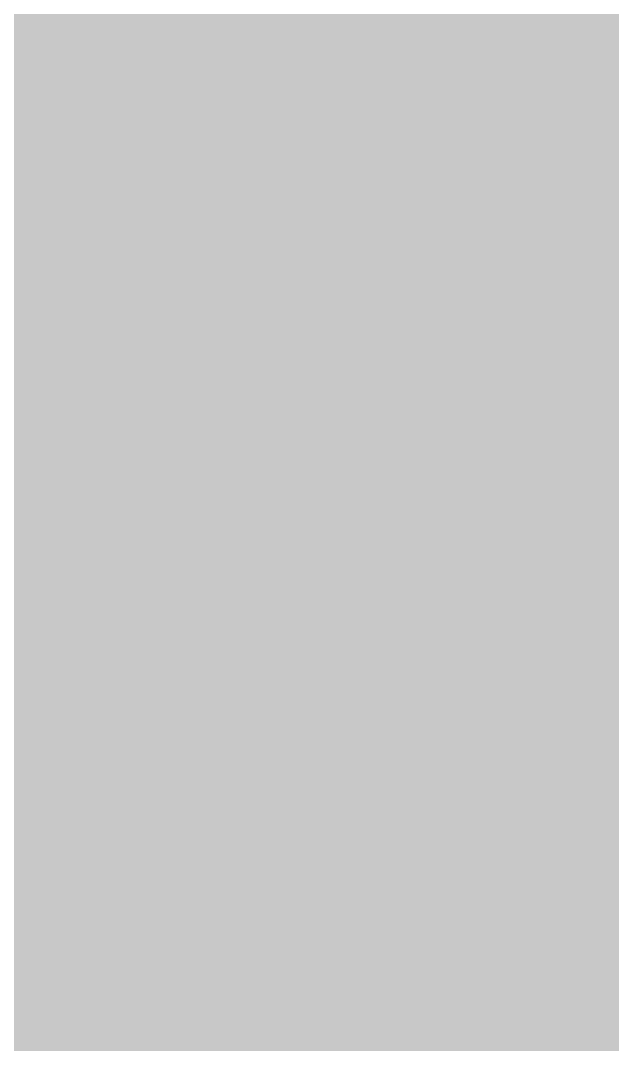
# Model space of a CAD drawing. Header units: inches. Extents: x 22 to 371, y 55 to 284.
# Drawn here: x 44.069 to 44.2346, y 166.9793 to 167.2655 of the extents above; entities that cross this region are included whole.
import ezdxf

# ---------------------------------------------------------------- set-up
doc = ezdxf.new("R2010")
doc.units = ezdxf.units.IN
for name, color, linetype in [('Bottom Solder', 6, 'Continuous'), ('Top Layer', 1, 'Continuous'), ('Top Overlay', 2, 'Continuous'), ('Top Solder', 216, 'Continuous')]:
    doc.layers.add(name, color=color, linetype=linetype)

# ---------------------------------------------------------------- blocks, each defined once
blk = doc.blocks.new('C___0603_464')
at = {"layer": 'Top Solder'}
blk.add_hatch(color=216, dxfattribs=at).paths.add_polyline_path([(1.20302, 0.50448), (1.20302, -0.50452), (0.32102, -0.50452), (0.32102, 0.50448)])
at = {"layer": 'Top Overlay'}
blk.add_lwpolyline([(0.45722, -0.53342, 0.127, 0.127, 0), (1.24462, -0.53342, 0.127, 0.127, 0)], format="xyseb", dxfattribs=at)

msp = doc.modelspace()

# ---------------------------------------------------------------- hatches: boundary and pattern name
at = {"layer": 'Bottom Solder'}
h = msp.add_hatch(color=6, dxfattribs=at)
edge = h.paths.add_edge_path()
edge.add_arc((44.5516, 167.1531), 0.4016, 0, 360)
at = {"layer": 'Top Solder'}
h = msp.add_hatch(color=216, dxfattribs=at)
edge = h.paths.add_edge_path()
edge.add_arc((44.5516, 167.1531), 0.4016, 0, 360)

# ---------------------------------------------------------------- linework, layer by layer
at = {"layer": 'Top Layer'}
msp.add_lwpolyline([(43.62083, 167.1531, 0.2032, 0.2032, 0), (44.5516, 167.1531, 0.2032, 0.2032, 0)], format="xyseb", dxfattribs=at)

# ---------------------------------------------------------------- block references
at = {"rotation": 90}
msp.add_blockref('C___0603_464', (43.62082, 166.39108), dxfattribs=at)

doc.saveas('drawing.dxf')
